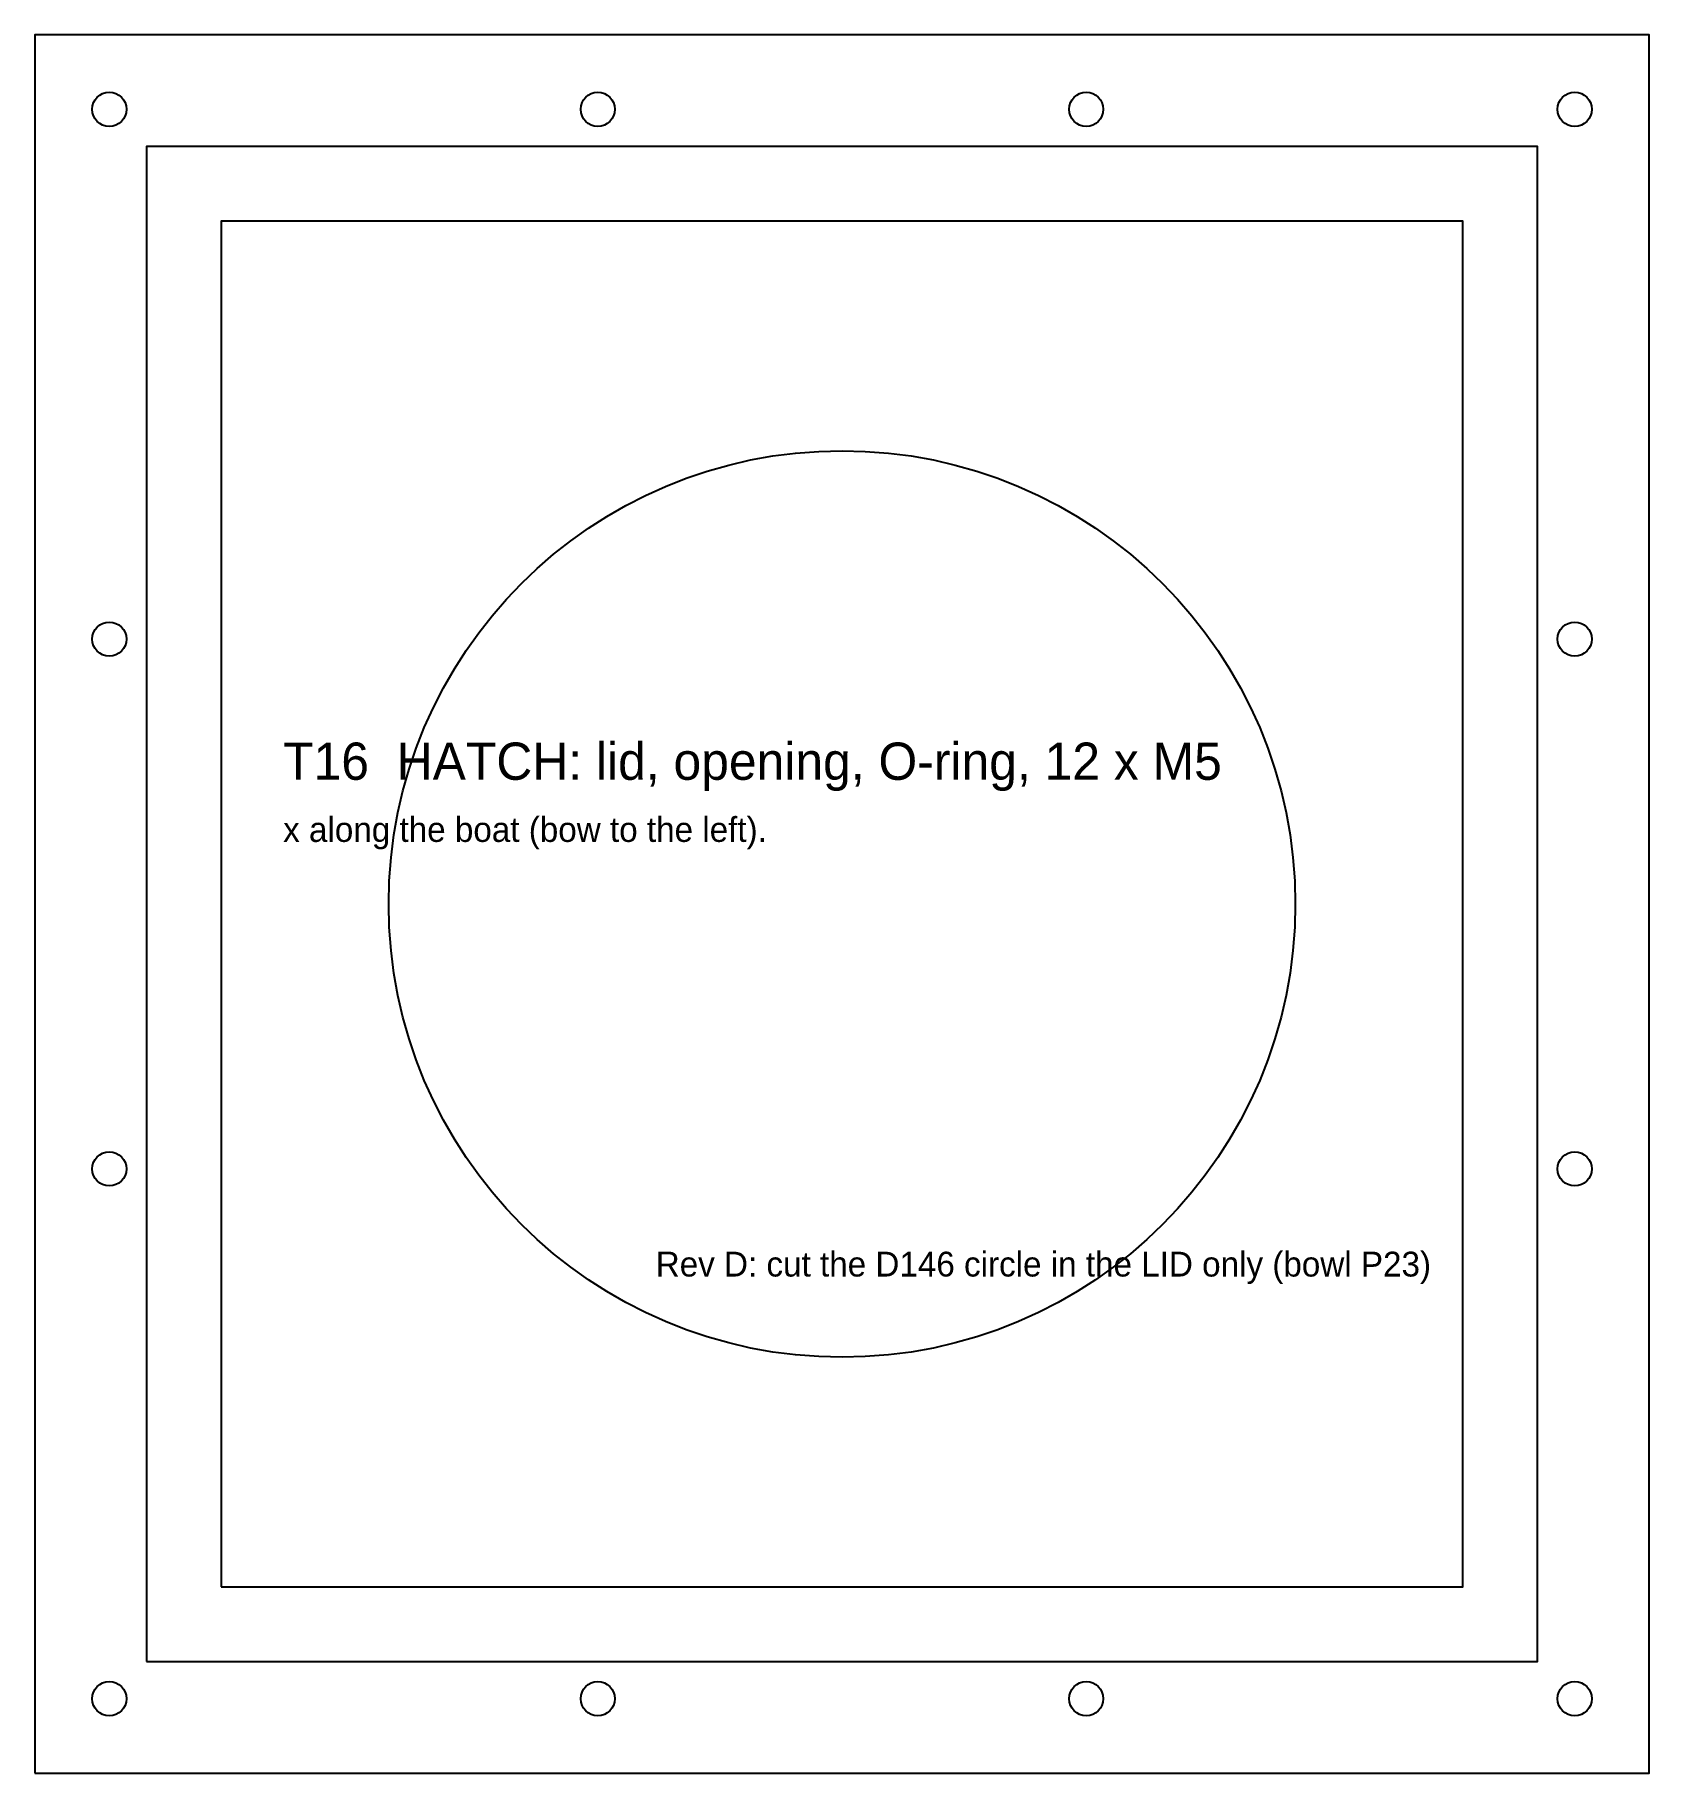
# Model space of a CAD drawing. Extents: x -130 to 130, y -140 to 140.
import ezdxf

# ---------------------------------------------------------------- set-up
doc = ezdxf.new("R2010")
doc.units = 0

msp = doc.modelspace()

# ---------------------------------------------------------------- linework, layer by layer
at = {"layer": 'BOLT_HOLES_M5'}
for centre in [(-118, 128), (-39.333, 128), (39.333, 128), (118, 128), (-118, 42.667), (118, 42.667), (-118, -42.667), (118, -42.667), (-118, -128), (-39.333, -128), (39.333, -128), (118, -128)]:
    msp.add_circle(centre, 2.75, dxfattribs=at)
at = {"layer": 'DECK_OPENING'}
msp.add_lwpolyline([(-100, -110), (100, -110), (100, 110), (-100, 110)], close=True, dxfattribs=at)
at = {"layer": 'LID_CUT_D146_ROCKBLOCK_BOWL'}
msp.add_circle((0, 0), 73, dxfattribs=at)
at = {"layer": 'LID_OUTLINE'}
msp.add_lwpolyline([(-130, -140), (130, -140), (130, 140), (-130, 140)], close=True, dxfattribs=at)
at = {"layer": 'ORING_CENTRELINE'}
msp.add_lwpolyline([(-112, -122), (112, -122), (112, 122), (-112, 122)], close=True, dxfattribs=at)

# ---------------------------------------------------------------- texts
at = {"layer": 'TEXT'}
for s, height, p in [('T16  HATCH: lid, opening, O-ring, 12 x M5', 6, (-90, 20)), ('x along the boat (bow to the left).', 4, (-90, 10)), ('Rev D: cut the D146 circle in the LID only (bowl P23)', 4, (-30, -60))]:
    msp.add_text(s, height=height, dxfattribs=at).set_placement(p)

doc.saveas('drawing.dxf')
